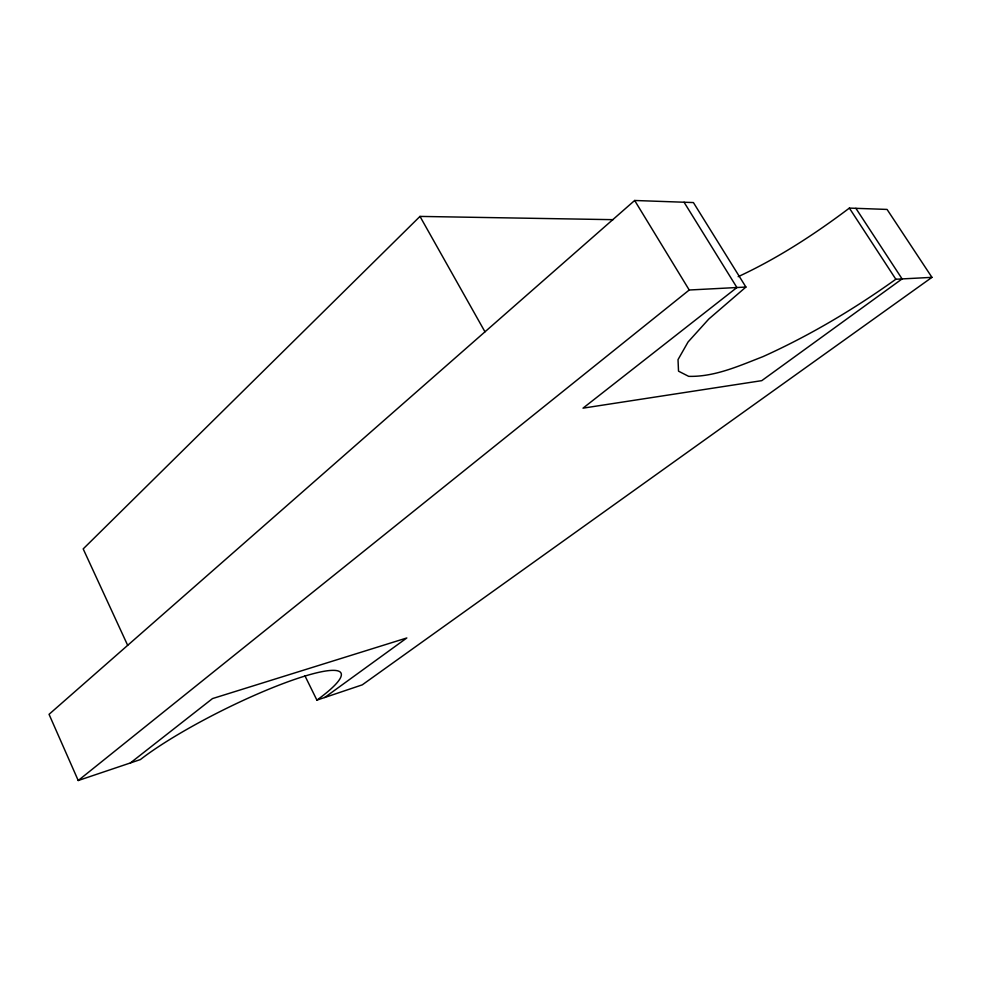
<?xml version="1.0" encoding="UTF-8"?>
<svg xmlns="http://www.w3.org/2000/svg" width="981" height="981" viewBox="0 0 981 981"><rect width="100%" height="100%" fill="white"/><g stroke="black" fill="none" stroke-linecap="round" stroke-linejoin="round"><path stroke-width="1.47" d="M613.027 219.67L419.991 216.409L83.189 548.906L127.677 645.339M931.95 277.353L895.837 279.242C854.059 309.15 809.717 335.539 762.862 356.679C739.098 365.876 714.671 377.023 688.674 376.348L678.521 371.174L678.018 359.635L688.061 341.989L708.785 319.046L745.916 287.053L693.408 202.564L634.658 200.48L49.05 714.327L78.222 780.52L140.381 759.576A122.11 19.497 -26.5 0 1 296.605 678.742A122.11 19.497 -26.5 0 1 316.9 700.127L362.271 684.848L931.95 277.353L887.069 209.431L849.374 208.095C814.561 234.336 777.774 258.297 738.166 276.679M78.222 780.52L689.226 290.008L745.916 287.053M130.363 762.96L212.497 698.582L406.833 637.957L324.686 697.516M855.898 208.328L902.091 278.911L761.759 380.653L583.008 408.157L736.915 287.531L684.076 202.233M849.374 208.095L895.837 279.242M634.658 200.48L689.226 290.008M419.991 216.409L484.97 331.823M304.883 675.701L316.9 700.127"/></g></svg>
